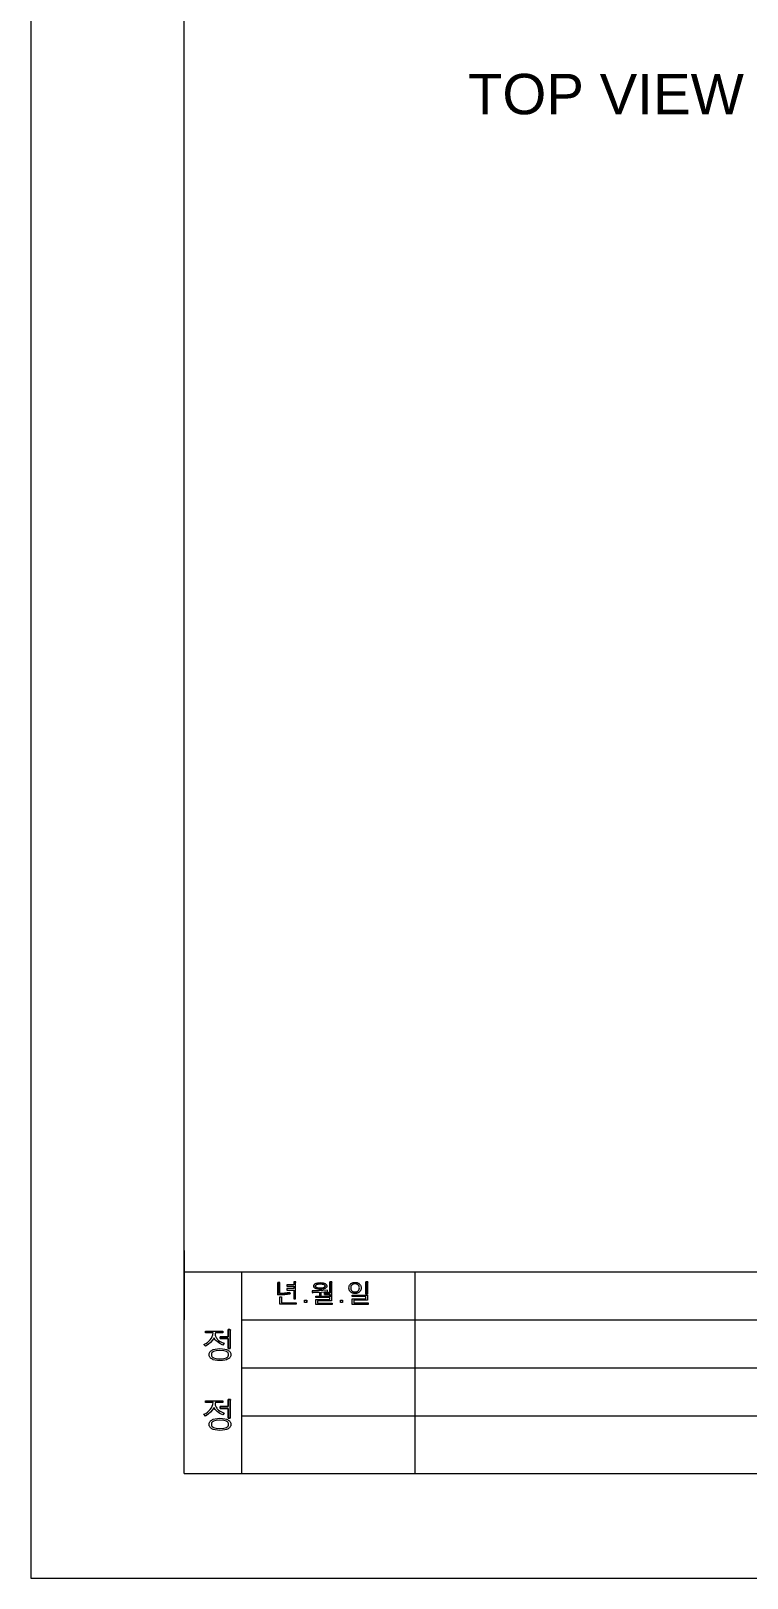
# Model space of a CAD drawing. Header units: inches. Extents: x -840 to -630, y 564 to 861.
# Drawn here: x -840.3 to -762.9, y 563.7 to 731 of the extents above; entities that cross this region are included whole.
import ezdxf

# ---------------------------------------------------------------- set-up
doc = ezdxf.new("R2010")
doc.units = ezdxf.units.IN
doc.header["$LTSCALE"] = 0.03937
doc.header["$MEASUREMENT"] = 0
doc.layers.add('______ 1', color=7, linetype='Continuous')
doc.layers.add('DIM2', color=7, linetype='Continuous')

# ---------------------------------------------------------------- blocks, each defined once
blk = doc.blocks.new('BLOCK 51')
at = {"layer": '______ 1', "color": 18, "lineweight": 9}
blk.add_open_spline([(21.37, -270.97), (21.37, -270.97), (21.37, -270.2), (21.37, -270.2), (21.37, -270.2), (21.57, -270.2), (21.57, -270.2), (21.57, -270.2), (21.6, -270.21), (21.6, -270.21), (21.6, -270.21), (21.63, -270.21), (21.63, -270.21), (21.64, -270.21), (21.64, -270.22), (21.64, -270.22), (21.65, -270.23), (21.65, -270.23), (21.65, -270.23), (21.65, -270.24), (21.64, -270.25), (21.64, -270.25), (21.64, -270.25), (21.64, -270.27), (21.64, -270.27), (21.64, -270.27), (21.62, -270.3), (21.62, -270.3), (21.62, -270.3), (21.62, -270.33), (21.62, -270.33), (21.62, -270.33), (21.62, -272.25), (21.62, -272.25), (21.62, -272.25), (21.37, -272.25), (21.37, -272.25), (21.37, -272.25), (21.37, -271.17), (21.37, -271.17), (21.37, -271.17), (20.53, -271.17), (20.53, -271.17), (20.53, -271.17), (20.53, -270.97), (20.53, -270.97), (20.53, -270.97), (21.37, -270.97), (21.37, -270.97)], degree=3, knots=[0, 0, 0, 0, 1, 1, 1, 2, 2, 2, 3, 3, 3, 4, 4, 4, 5, 5, 5, 6, 6, 6, 7, 7, 7, 8, 8, 8, 9, 9, 9, 10, 10, 10, 11, 11, 11, 12, 12, 12, 13, 13, 13, 14, 14, 14, 15, 15, 15, 16, 16, 16, 16], dxfattribs=at)
blk = doc.blocks.new('BLOCK 50')
at = {"layer": '______ 1', "color": 18, "lineweight": 9}
blk.add_open_spline([(36.41, -265.03), (36.41, -265.03), (36.44, -265.03), (36.44, -265.03), (36.44, -265.03), (36.45, -265.04), (36.45, -265.04), (36.47, -265.04), (36.47, -265.04), (36.47, -265.04), (36.47, -265.05), (36.47, -265.06), (36.47, -265.06), (36.47, -265.07), (36.47, -265.08), (36.47, -265.08), (36.47, -265.08), (36.45, -265.1), (36.45, -265.1), (36.45, -265.1), (36.45, -265.12), (36.45, -265.12), (36.45, -265.12), (36.45, -266.36), (36.45, -266.36), (36.45, -266.36), (36.26, -266.36), (36.26, -266.36), (36.26, -266.36), (36.26, -265.03), (36.26, -265.03), (36.26, -265.03), (36.41, -265.03), (36.41, -265.03)], degree=3, knots=[0, 0, 0, 0, 1, 1, 1, 2, 2, 2, 3, 3, 3, 4, 4, 4, 5, 5, 5, 6, 6, 6, 7, 7, 7, 8, 8, 8, 9, 9, 9, 10, 10, 10, 11, 11, 11, 11], dxfattribs=at)
blk = doc.blocks.new('BLOCK 49')
at = {"layer": '______ 1', "color": 18, "lineweight": 9}
blk.add_lwpolyline([(36.45, -266.48), (36.45, -267.03), (34.96, -267.03), (34.96, -267.32), (36.51, -267.32), (36.51, -267.47), (34.78, -267.47), (34.78, -266.88), (36.27, -266.88), (36.27, -266.63), (34.78, -266.63), (34.78, -266.48), (36.45, -266.48)], dxfattribs=at)
blk = doc.blocks.new('BLOCK 48')
at = {"layer": '______ 1', "color": 18, "lineweight": 9}
blk.add_lwpolyline([(34.75, -265.38), (34.72, -265.41), (34.69, -265.44), (34.67, -265.48), (34.66, -265.51), (34.65, -265.56), (34.64, -265.6), (34.63, -265.69), (34.64, -265.79), (34.65, -265.83), (34.66, -265.87), (34.67, -265.91), (34.69, -265.94), (34.72, -265.98), (34.75, -266), (34.78, -266.03), (34.81, -266.06), (34.85, -266.08), (34.89, -266.1), (34.94, -266.11), (34.99, -266.12), (35.1, -266.13), (35.2, -266.12), (35.25, -266.11), (35.3, -266.1), (35.34, -266.08), (35.38, -266.06), (35.42, -266.03), (35.45, -266), (35.48, -265.98), (35.5, -265.94), (35.52, -265.91), (35.54, -265.87), (35.55, -265.83), (35.56, -265.79), (35.57, -265.69), (35.56, -265.6), (35.55, -265.56), (35.54, -265.51), (35.52, -265.48), (35.5, -265.44), (35.48, -265.41), (35.45, -265.38), (35.42, -265.35), (35.38, -265.32), (35.34, -265.3), (35.3, -265.28), (35.25, -265.27), (35.2, -265.26), (35.1, -265.25), (34.99, -265.26), (34.94, -265.27), (34.89, -265.28), (34.85, -265.3), (34.81, -265.32), (34.78, -265.35), (34.75, -265.38)], dxfattribs=at)
blk = doc.blocks.new('BLOCK 47')
at = {"layer": '______ 1', "color": 18, "lineweight": 9}
blk.add_lwpolyline([(35.59, -265.27), (35.63, -265.31), (35.66, -265.36), (35.69, -265.41), (35.72, -265.46), (35.73, -265.51), (35.75, -265.57), (35.76, -265.7), (35.75, -265.76), (35.75, -265.82), (35.73, -265.88), (35.72, -265.93), (35.69, -265.98), (35.66, -266.03), (35.63, -266.07), (35.59, -266.12), (35.54, -266.16), (35.5, -266.19), (35.44, -266.23), (35.38, -266.25), (35.31, -266.27), (35.24, -266.28), (35.1, -266.29), (34.95, -266.28), (34.88, -266.27), (34.81, -266.25), (34.75, -266.23), (34.7, -266.19), (34.65, -266.16), (34.6, -266.12), (34.56, -266.07), (34.53, -266.03), (34.5, -265.98), (34.48, -265.93), (34.46, -265.88), (34.45, -265.82), (34.44, -265.7), (34.45, -265.57), (34.46, -265.51), (34.48, -265.46), (34.5, -265.41), (34.53, -265.36), (34.56, -265.31), (34.6, -265.27), (34.65, -265.23), (34.7, -265.19), (34.75, -265.17), (34.81, -265.14), (34.88, -265.12), (34.95, -265.11), (35.1, -265.1), (35.24, -265.11), (35.31, -265.12), (35.38, -265.14), (35.44, -265.17), (35.5, -265.19), (35.54, -265.23), (35.59, -265.27)], dxfattribs=at)
blk = doc.blocks.new('BLOCK 46')
at = {"layer": '______ 1', "color": 18, "lineweight": 9}
blk.add_lwpolyline([(33.51, -267.03), (33.76, -267.03), (33.76, -267.28), (33.51, -267.28), (33.51, -267.03)], dxfattribs=at)
blk = doc.blocks.new('BLOCK 45')
at = {"layer": '______ 1', "color": 18, "lineweight": 9}
blk.add_open_spline([(32.38, -266.24), (32.38, -266.24), (32.38, -265.03), (32.38, -265.03), (32.38, -265.03), (32.53, -265.03), (32.53, -265.03), (32.53, -265.03), (32.55, -265.03), (32.55, -265.03), (32.55, -265.03), (32.57, -265.04), (32.57, -265.04), (32.58, -265.04), (32.58, -265.04), (32.58, -265.04), (32.59, -265.06), (32.59, -265.06), (32.59, -265.06), (32.58, -265.07), (32.58, -265.08), (32.58, -265.08), (32.58, -265.08), (32.57, -265.11), (32.57, -265.11), (32.57, -265.11), (32.56, -265.13), (32.56, -265.13), (32.56, -265.13), (32.56, -266.53), (32.56, -266.53), (32.56, -266.53), (32.38, -266.53), (32.38, -266.53), (32.38, -266.53), (32.38, -266.39), (32.38, -266.39), (32.38, -266.39), (31.78, -266.39), (31.78, -266.39), (31.78, -266.39), (31.78, -266.24), (31.78, -266.24), (31.78, -266.24), (32.38, -266.24), (32.38, -266.24)], degree=3, knots=[0, 0, 0, 0, 1, 1, 1, 2, 2, 2, 3, 3, 3, 4, 4, 4, 5, 5, 5, 6, 6, 6, 7, 7, 7, 8, 8, 8, 9, 9, 9, 10, 10, 10, 11, 11, 11, 12, 12, 12, 13, 13, 13, 14, 14, 14, 15, 15, 15, 15], dxfattribs=at)
blk = doc.blocks.new('BLOCK 44')
at = {"layer": '______ 1', "color": 18, "lineweight": 9}
blk.add_lwpolyline([(32.56, -266.59), (32.56, -267.08), (31.03, -267.08), (31.03, -267.33), (32.62, -267.33), (32.62, -267.48), (30.85, -267.48), (30.85, -266.93), (32.38, -266.93), (32.38, -266.74), (30.85, -266.74), (30.85, -266.59), (32.56, -266.59)], dxfattribs=at)
blk = doc.blocks.new('BLOCK 35')
at = {"layer": '______ 1', "color": 18, "lineweight": 9}
blk.add_lwpolyline([(21.39, -272.44), (21.46, -272.48), (21.52, -272.53), (21.57, -272.58), (21.61, -272.64), (21.64, -272.7), (21.66, -272.77), (21.68, -272.83), (21.68, -272.91), (21.68, -272.98), (21.66, -273.05), (21.64, -273.11), (21.61, -273.17), (21.57, -273.22), (21.52, -273.27), (21.46, -273.32), (21.39, -273.37), (21.31, -273.41), (21.22, -273.45), (21.01, -273.5), (20.77, -273.54), (20.5, -273.55), (20.23, -273.54), (19.99, -273.5), (19.78, -273.45), (19.69, -273.41), (19.61, -273.37), (19.54, -273.32), (19.49, -273.27), (19.44, -273.22), (19.4, -273.17), (19.37, -273.11), (19.34, -273.05), (19.33, -272.98), (19.33, -272.91), (19.33, -272.83), (19.34, -272.77), (19.37, -272.7), (19.4, -272.64), (19.44, -272.58), (19.49, -272.53), (19.54, -272.48), (19.61, -272.44), (19.69, -272.39), (19.78, -272.35), (19.99, -272.3), (20.23, -272.26), (20.5, -272.25), (20.77, -272.26), (21.01, -272.3), (21.22, -272.35), (21.31, -272.39), (21.39, -272.44)], dxfattribs=at)
blk = doc.blocks.new('BLOCK 34')
at = {"layer": '______ 1', "color": 18, "lineweight": 9}
blk.add_lwpolyline([(19.8, -272.57), (19.75, -272.6), (19.7, -272.63), (19.66, -272.67), (19.63, -272.71), (19.6, -272.75), (19.59, -272.8), (19.57, -272.85), (19.57, -272.91), (19.57, -272.96), (19.59, -273.01), (19.6, -273.05), (19.63, -273.1), (19.66, -273.14), (19.7, -273.17), (19.75, -273.2), (19.8, -273.24), (19.93, -273.28), (20.09, -273.32), (20.5, -273.35), (20.91, -273.32), (21.07, -273.28), (21.21, -273.24), (21.26, -273.2), (21.31, -273.17), (21.35, -273.14), (21.38, -273.1), (21.4, -273.05), (21.42, -273.01), (21.43, -272.96), (21.44, -272.91), (21.43, -272.85), (21.42, -272.8), (21.4, -272.75), (21.38, -272.71), (21.35, -272.67), (21.31, -272.63), (21.26, -272.6), (21.21, -272.57), (21.07, -272.52), (20.91, -272.48), (20.5, -272.45), (20.09, -272.48), (19.93, -272.52), (19.8, -272.57)], dxfattribs=at)
blk = doc.blocks.new('BLOCK 33')
at = {"layer": '______ 1', "color": 18, "lineweight": 9}
blk.add_lwpolyline([(20.8, -270.35), (20.8, -270.55), (20.01, -270.55), (20, -270.64), (20, -270.72), (20, -270.81), (20.02, -270.9), (20.05, -270.98), (20.1, -271.06), (20.15, -271.14), (20.21, -271.22), (20.36, -271.36), (20.53, -271.48), (20.73, -271.58), (20.96, -271.68), (20.81, -271.87), (20.48, -271.7), (20.2, -271.5), (20.09, -271.4), (20, -271.3), (19.92, -271.19), (19.86, -271.08), (19.7, -271.35), (19.49, -271.58), (19.24, -271.79), (18.93, -272), (18.77, -271.81), (18.97, -271.71), (19.15, -271.59), (19.31, -271.45), (19.45, -271.3), (19.58, -271.12), (19.67, -270.94), (19.73, -270.75), (19.76, -270.55), (18.93, -270.55), (18.93, -270.35), (20.8, -270.35)], dxfattribs=at)
blk = doc.blocks.new('BLOCK 32')
at = {"layer": '______ 1', "color": 18, "lineweight": 9}
blk.add_lwpolyline([(21.39, -279.98), (21.46, -280.02), (21.52, -280.07), (21.57, -280.12), (21.61, -280.18), (21.64, -280.24), (21.66, -280.31), (21.68, -280.38), (21.68, -280.45), (21.68, -280.52), (21.66, -280.59), (21.64, -280.65), (21.61, -280.71), (21.57, -280.76), (21.52, -280.81), (21.46, -280.86), (21.39, -280.91), (21.31, -280.95), (21.22, -280.99), (21.01, -281.04), (20.77, -281.08), (20.5, -281.09), (20.23, -281.08), (19.99, -281.04), (19.78, -280.99), (19.69, -280.95), (19.61, -280.91), (19.54, -280.86), (19.49, -280.81), (19.44, -280.76), (19.4, -280.71), (19.37, -280.65), (19.34, -280.59), (19.33, -280.52), (19.33, -280.45), (19.33, -280.38), (19.34, -280.31), (19.37, -280.24), (19.4, -280.18), (19.44, -280.12), (19.49, -280.07), (19.54, -280.02), (19.61, -279.98), (19.69, -279.93), (19.78, -279.89), (19.99, -279.84), (20.23, -279.8), (20.5, -279.79), (20.77, -279.8), (21.01, -279.84), (21.22, -279.89), (21.31, -279.93), (21.39, -279.98)], dxfattribs=at)
blk = doc.blocks.new('BLOCK 31')
at = {"layer": '______ 1', "color": 18, "lineweight": 9}
blk.add_lwpolyline([(19.8, -280.11), (19.75, -280.14), (19.7, -280.17), (19.66, -280.21), (19.63, -280.25), (19.6, -280.29), (19.59, -280.34), (19.57, -280.39), (19.57, -280.45), (19.57, -280.5), (19.59, -280.55), (19.6, -280.59), (19.63, -280.64), (19.66, -280.68), (19.7, -280.71), (19.75, -280.75), (19.8, -280.77), (19.93, -280.82), (20.09, -280.86), (20.5, -280.89), (20.91, -280.86), (21.07, -280.82), (21.21, -280.77), (21.26, -280.75), (21.31, -280.71), (21.35, -280.68), (21.38, -280.64), (21.4, -280.59), (21.42, -280.55), (21.43, -280.5), (21.44, -280.45), (21.43, -280.39), (21.42, -280.34), (21.4, -280.29), (21.38, -280.25), (21.35, -280.21), (21.31, -280.17), (21.26, -280.14), (21.21, -280.11), (21.07, -280.06), (20.91, -280.02), (20.5, -279.99), (20.09, -280.02), (19.93, -280.06), (19.8, -280.11)], dxfattribs=at)
blk = doc.blocks.new('BLOCK 30')
at = {"layer": '______ 1', "color": 18, "lineweight": 9}
blk.add_open_spline([(21.37, -278.51), (21.37, -278.51), (21.37, -277.74), (21.37, -277.74), (21.37, -277.74), (21.57, -277.74), (21.57, -277.74), (21.57, -277.74), (21.6, -277.75), (21.6, -277.75), (21.6, -277.75), (21.63, -277.75), (21.63, -277.75), (21.64, -277.75), (21.64, -277.76), (21.64, -277.76), (21.65, -277.77), (21.65, -277.77), (21.65, -277.77), (21.65, -277.78), (21.64, -277.79), (21.64, -277.79), (21.64, -277.79), (21.64, -277.81), (21.64, -277.81), (21.64, -277.81), (21.62, -277.84), (21.62, -277.84), (21.62, -277.84), (21.62, -277.87), (21.62, -277.87), (21.62, -277.87), (21.62, -279.79), (21.62, -279.79), (21.62, -279.79), (21.37, -279.79), (21.37, -279.79), (21.37, -279.79), (21.37, -278.71), (21.37, -278.71), (21.37, -278.71), (20.53, -278.71), (20.53, -278.71), (20.53, -278.71), (20.53, -278.51), (20.53, -278.51), (20.53, -278.51), (21.37, -278.51), (21.37, -278.51)], degree=3, knots=[0, 0, 0, 0, 1, 1, 1, 2, 2, 2, 3, 3, 3, 4, 4, 4, 5, 5, 5, 6, 6, 6, 7, 7, 7, 8, 8, 8, 9, 9, 9, 10, 10, 10, 11, 11, 11, 12, 12, 12, 13, 13, 13, 14, 14, 14, 15, 15, 15, 16, 16, 16, 16], dxfattribs=at)
blk = doc.blocks.new('BLOCK 29')
at = {"layer": '______ 1', "color": 18, "lineweight": 9}
blk.add_lwpolyline([(41.58, -285.76), (41.58, -263.94)], dxfattribs=at)
blk = doc.blocks.new('BLOCK 28')
at = {"layer": '______ 1', "color": 18, "lineweight": 9}
blk.add_lwpolyline([(22.88, -285.76), (22.88, -263.94)], dxfattribs=at)
blk = doc.blocks.new('BLOCK 27')
at = {"layer": '______ 1', "color": 18, "lineweight": 9}
blk.add_lwpolyline([(20.8, -277.89), (20.8, -278.09), (20.01, -278.09), (20, -278.18), (20, -278.27), (20, -278.35), (20.02, -278.44), (20.05, -278.52), (20.1, -278.6), (20.15, -278.68), (20.21, -278.76), (20.36, -278.9), (20.53, -279.02), (20.73, -279.12), (20.96, -279.22), (20.81, -279.41), (20.48, -279.25), (20.2, -279.04), (20.09, -278.94), (20, -278.84), (19.92, -278.73), (19.86, -278.62), (19.7, -278.88), (19.49, -279.12), (19.24, -279.33), (18.93, -279.54), (18.77, -279.35), (18.97, -279.25), (19.15, -279.13), (19.31, -278.99), (19.45, -278.84), (19.58, -278.66), (19.67, -278.48), (19.73, -278.29), (19.76, -278.09), (18.93, -278.09), (18.93, -277.89), (20.8, -277.89)], dxfattribs=at)
blk = doc.blocks.new('BLOCK 26')
at = {"layer": '______ 1', "color": 18, "lineweight": 9}
blk.add_lwpolyline([(22.88, -279.53), (110.8, -279.53)], dxfattribs=at)
blk = doc.blocks.new('BLOCK 25')
at = {"layer": '______ 1', "color": 18, "lineweight": 9}
blk.add_lwpolyline([(22.88, -274.33), (110.8, -274.33)], dxfattribs=at)
blk = doc.blocks.new('BLOCK 24')
at = {"layer": '______ 1', "color": 18, "lineweight": 9}
blk.add_lwpolyline([(22.88, -269.14), (110.8, -269.14)], dxfattribs=at)
blk = doc.blocks.new('BLOCK 23')
at = {"layer": '______ 1', "color": 18, "lineweight": 9}
blk.add_lwpolyline([(16.65, -285.76), (16.65, -103.09)], dxfattribs=at)
blk = doc.blocks.new('BLOCK 22')
at = {"layer": '______ 1', "color": 18, "lineweight": 9}
blk.add_lwpolyline([(16.65, -263.94), (196.39, -263.94)], dxfattribs=at)
blk = doc.blocks.new('BLOCK 21')
at = {"layer": '______ 1', "color": 18, "lineweight": 9}
blk.add_lwpolyline([(16.65, -285.76), (196.39, -285.76)], dxfattribs=at)
blk = doc.blocks.new('BLOCK 2')
at = {"layer": '______ 1', "lineweight": 0}
for points in [[(31.87, -265.23), (31.91, -265.26), (31.95, -265.28), (31.98, -265.31), (32, -265.35), (32.02, -265.38), (32.04, -265.42), (32.05, -265.45), (32.05, -265.49), (32.05, -265.53), (32.04, -265.56), (32.02, -265.6), (32, -265.63), (31.98, -265.66), (31.95, -265.69), (31.91, -265.72), (31.87, -265.75), (31.82, -265.77), (31.77, -265.8), (31.64, -265.83), (31.5, -265.85), (31.34, -265.86), (31.18, -265.85), (31.04, -265.83), (30.91, -265.8), (30.86, -265.77), (30.81, -265.75), (30.77, -265.72), (30.73, -265.69), (30.7, -265.66), (30.68, -265.63), (30.66, -265.6), (30.65, -265.56), (30.64, -265.53), (30.64, -265.49), (30.64, -265.45), (30.65, -265.42), (30.66, -265.38), (30.68, -265.35), (30.7, -265.31), (30.73, -265.28), (30.77, -265.26), (30.81, -265.23), (30.91, -265.18), (31.04, -265.15), (31.18, -265.13), (31.34, -265.12), (31.5, -265.13), (31.64, -265.15), (31.77, -265.18), (31.87, -265.23)], [(30.95, -265.33), (30.92, -265.35), (30.89, -265.36), (30.87, -265.38), (30.85, -265.4), (30.84, -265.42), (30.83, -265.44), (30.82, -265.47), (30.82, -265.49), (30.82, -265.51), (30.82, -265.53), (30.83, -265.54), (30.84, -265.56), (30.85, -265.58), (30.87, -265.6), (30.89, -265.62), (30.92, -265.64), (30.95, -265.65), (31.03, -265.68), (31.12, -265.7), (31.34, -265.72), (31.56, -265.7), (31.65, -265.68), (31.73, -265.65), (31.76, -265.64), (31.79, -265.62), (31.81, -265.6), (31.83, -265.58), (31.84, -265.56), (31.85, -265.55), (31.85, -265.54), (31.86, -265.53), (31.86, -265.51), (31.86, -265.49), (31.86, -265.47), (31.86, -265.45), (31.85, -265.44), (31.84, -265.42), (31.83, -265.4), (31.81, -265.38), (31.79, -265.36), (31.76, -265.35), (31.73, -265.33), (31.65, -265.3), (31.56, -265.28), (31.34, -265.26), (31.12, -265.28), (31.03, -265.3), (30.95, -265.33)], [(32.38, -266.24), (32.38, -265.03), (32.53, -265.03), (32.55, -265.03), (32.57, -265.04), (32.57, -265.04), (32.58, -265.04), (32.58, -265.04), (32.58, -265.04), (32.58, -265.04), (32.58, -265.05), (32.59, -265.05), (32.59, -265.05), (32.59, -265.05), (32.59, -265.06), (32.59, -265.06), (32.58, -265.07), (32.58, -265.08), (32.57, -265.11), (32.56, -265.13), (32.56, -266.53), (32.38, -266.53), (32.38, -266.39), (31.78, -266.39), (31.78, -266.24), (32.38, -266.24)], [(35.59, -265.27), (35.63, -265.31), (35.66, -265.36), (35.69, -265.41), (35.72, -265.46), (35.73, -265.51), (35.75, -265.57), (35.76, -265.7), (35.76, -265.76), (35.75, -265.82), (35.73, -265.88), (35.72, -265.93), (35.69, -265.98), (35.66, -266.03), (35.63, -266.07), (35.59, -266.12), (35.54, -266.16), (35.5, -266.19), (35.44, -266.23), (35.38, -266.25), (35.31, -266.27), (35.25, -266.28), (35.1, -266.29), (34.95, -266.28), (34.88, -266.27), (34.81, -266.25), (34.75, -266.23), (34.7, -266.19), (34.65, -266.16), (34.6, -266.12), (34.56, -266.07), (34.53, -266.03), (34.5, -265.98), (34.48, -265.93), (34.46, -265.88), (34.45, -265.82), (34.44, -265.7), (34.45, -265.57), (34.46, -265.51), (34.48, -265.46), (34.5, -265.41), (34.53, -265.36), (34.56, -265.31), (34.6, -265.27), (34.65, -265.23), (34.7, -265.19), (34.75, -265.17), (34.81, -265.14), (34.88, -265.12), (34.95, -265.11), (35.1, -265.1), (35.25, -265.11), (35.31, -265.12), (35.38, -265.14), (35.44, -265.17), (35.5, -265.19), (35.54, -265.23), (35.59, -265.27)], [(34.75, -265.38), (34.72, -265.41), (34.69, -265.44), (34.68, -265.48), (34.66, -265.51), (34.65, -265.56), (34.63, -265.6), (34.63, -265.69), (34.63, -265.79), (34.65, -265.83), (34.66, -265.87), (34.68, -265.91), (34.69, -265.94), (34.72, -265.98), (34.75, -266), (34.78, -266.03), (34.81, -266.06), (34.85, -266.08), (34.89, -266.1), (34.94, -266.11), (34.99, -266.12), (35.1, -266.13), (35.2, -266.12), (35.25, -266.11), (35.3, -266.1), (35.34, -266.08), (35.38, -266.06), (35.42, -266.03), (35.45, -266), (35.48, -265.98), (35.5, -265.94), (35.52, -265.91), (35.54, -265.87), (35.55, -265.83), (35.56, -265.79), (35.57, -265.69), (35.56, -265.6), (35.55, -265.56), (35.54, -265.51), (35.52, -265.48), (35.5, -265.44), (35.48, -265.41), (35.45, -265.38), (35.42, -265.35), (35.38, -265.32), (35.34, -265.3), (35.3, -265.28), (35.25, -265.27), (35.2, -265.26), (35.1, -265.25), (34.99, -265.26), (34.94, -265.27), (34.89, -265.28), (34.85, -265.3), (34.81, -265.32), (34.78, -265.35), (34.75, -265.38)], [(36.41, -265.03), (36.44, -265.03), (36.45, -265.04), (36.46, -265.04), (36.47, -265.04), (36.47, -265.04), (36.47, -265.04), (36.47, -265.04), (36.47, -265.05), (36.47, -265.05), (36.47, -265.05), (36.47, -265.06), (36.47, -265.07), (36.47, -265.08), (36.45, -265.1), (36.45, -265.12), (36.45, -266.36), (36.26, -266.36), (36.26, -265.03), (36.41, -265.03)], [(29.62, -267.03), (29.87, -267.03), (29.87, -267.28), (29.62, -267.28), (29.62, -267.03)], [(32.56, -266.59), (32.56, -267.08), (31.03, -267.08), (31.03, -267.33), (32.62, -267.33), (32.62, -267.48), (30.85, -267.48), (30.85, -266.93), (32.38, -266.93), (32.38, -266.74), (30.85, -266.74), (30.85, -266.59), (32.56, -266.59)], [(33.51, -267.03), (33.76, -267.03), (33.76, -267.28), (33.51, -267.28), (33.51, -267.03)], [(36.45, -266.48), (36.45, -267.03), (34.96, -267.03), (34.96, -267.32), (36.51, -267.32), (36.51, -267.47), (34.78, -267.47), (34.78, -266.88), (36.27, -266.88), (36.27, -266.63), (34.78, -266.63), (34.78, -266.48), (36.45, -266.48)], [(20.8, -270.35), (20.8, -270.55), (20.01, -270.55), (20, -270.64), (20, -270.72), (20, -270.81), (20.02, -270.9), (20.05, -270.98), (20.1, -271.06), (20.15, -271.14), (20.21, -271.22), (20.36, -271.36), (20.53, -271.48), (20.73, -271.58), (20.96, -271.68), (20.81, -271.87), (20.48, -271.7), (20.2, -271.5), (20.09, -271.4), (20, -271.3), (19.92, -271.19), (19.86, -271.08), (19.7, -271.35), (19.49, -271.58), (19.24, -271.79), (18.93, -272), (18.77, -271.81), (18.97, -271.71), (19.15, -271.59), (19.31, -271.45), (19.45, -271.3), (19.58, -271.12), (19.67, -270.94), (19.73, -270.75), (19.76, -270.55), (18.93, -270.55), (18.93, -270.35), (20.8, -270.35)], [(21.37, -270.97), (21.37, -270.2), (21.57, -270.2), (21.6, -270.21), (21.63, -270.21), (21.63, -270.21), (21.64, -270.21), (21.64, -270.21), (21.64, -270.22), (21.65, -270.22), (21.65, -270.22), (21.65, -270.22), (21.65, -270.22), (21.65, -270.23), (21.65, -270.23), (21.65, -270.23), (21.65, -270.24), (21.64, -270.25), (21.64, -270.27), (21.62, -270.3), (21.62, -270.33), (21.62, -272.25), (21.37, -272.25), (21.37, -271.17), (20.53, -271.17), (20.53, -270.97), (21.37, -270.97)], [(21.39, -272.44), (21.46, -272.48), (21.52, -272.53), (21.57, -272.58), (21.61, -272.64), (21.64, -272.7), (21.66, -272.77), (21.68, -272.83), (21.68, -272.91), (21.68, -272.98), (21.66, -273.05), (21.64, -273.11), (21.61, -273.17), (21.57, -273.22), (21.52, -273.27), (21.46, -273.32), (21.39, -273.37), (21.31, -273.41), (21.22, -273.45), (21.01, -273.5), (20.77, -273.54), (20.5, -273.55), (20.23, -273.54), (19.99, -273.5), (19.78, -273.45), (19.69, -273.41), (19.61, -273.37), (19.54, -273.32), (19.49, -273.27), (19.44, -273.22), (19.4, -273.17), (19.37, -273.11), (19.34, -273.05), (19.33, -272.98), (19.33, -272.91), (19.33, -272.83), (19.34, -272.77), (19.37, -272.7), (19.4, -272.64), (19.44, -272.58), (19.49, -272.53), (19.54, -272.48), (19.61, -272.44), (19.69, -272.39), (19.78, -272.35), (19.99, -272.3), (20.23, -272.26), (20.5, -272.25), (20.77, -272.26), (21.01, -272.3), (21.22, -272.35), (21.31, -272.39), (21.39, -272.44)], [(19.8, -272.57), (19.74, -272.6), (19.7, -272.63), (19.66, -272.67), (19.63, -272.71), (19.6, -272.75), (19.59, -272.8), (19.57, -272.85), (19.57, -272.91), (19.57, -272.96), (19.59, -273.01), (19.6, -273.05), (19.63, -273.1), (19.66, -273.14), (19.7, -273.17), (19.74, -273.2), (19.8, -273.24), (19.93, -273.28), (20.09, -273.32), (20.5, -273.35), (20.91, -273.32), (21.07, -273.28), (21.21, -273.24), (21.26, -273.2), (21.31, -273.17), (21.35, -273.14), (21.38, -273.1), (21.4, -273.05), (21.42, -273.01), (21.43, -272.96), (21.44, -272.91), (21.43, -272.85), (21.42, -272.8), (21.4, -272.75), (21.38, -272.71), (21.35, -272.67), (21.31, -272.63), (21.26, -272.6), (21.21, -272.57), (21.07, -272.52), (20.91, -272.48), (20.5, -272.45), (20.09, -272.48), (19.93, -272.52), (19.8, -272.57)], [(20.8, -277.89), (20.8, -278.09), (20.01, -278.09), (20, -278.18), (20, -278.27), (20, -278.35), (20.02, -278.44), (20.05, -278.52), (20.1, -278.6), (20.15, -278.68), (20.21, -278.76), (20.36, -278.9), (20.53, -279.02), (20.73, -279.12), (20.96, -279.22), (20.81, -279.41), (20.48, -279.25), (20.2, -279.04), (20.09, -278.94), (20, -278.84), (19.92, -278.73), (19.86, -278.62), (19.7, -278.88), (19.49, -279.12), (19.24, -279.33), (18.93, -279.54), (18.77, -279.35), (18.97, -279.25), (19.15, -279.13), (19.31, -278.99), (19.45, -278.84), (19.58, -278.66), (19.67, -278.48), (19.73, -278.29), (19.76, -278.09), (18.93, -278.09), (18.93, -277.89), (20.8, -277.89)], [(21.37, -278.51), (21.37, -277.74), (21.57, -277.74), (21.6, -277.75), (21.63, -277.75), (21.63, -277.75), (21.64, -277.75), (21.64, -277.75), (21.64, -277.76), (21.65, -277.76), (21.65, -277.76), (21.65, -277.76), (21.65, -277.76), (21.65, -277.77), (21.65, -277.77), (21.65, -277.77), (21.65, -277.78), (21.64, -277.79), (21.64, -277.81), (21.62, -277.84), (21.62, -277.87), (21.62, -279.79), (21.37, -279.79), (21.37, -278.71), (20.53, -278.71), (20.53, -278.51), (21.37, -278.51)], [(21.39, -279.98), (21.46, -280.02), (21.52, -280.07), (21.57, -280.12), (21.61, -280.18), (21.64, -280.24), (21.66, -280.31), (21.68, -280.38), (21.68, -280.45), (21.68, -280.52), (21.66, -280.59), (21.64, -280.65), (21.61, -280.71), (21.57, -280.76), (21.52, -280.81), (21.46, -280.86), (21.39, -280.91), (21.31, -280.95), (21.22, -280.99), (21.01, -281.04), (20.77, -281.08), (20.5, -281.09), (20.23, -281.08), (19.99, -281.04), (19.78, -280.99), (19.69, -280.95), (19.61, -280.91), (19.54, -280.86), (19.49, -280.81), (19.44, -280.76), (19.4, -280.71), (19.37, -280.65), (19.34, -280.59), (19.33, -280.52), (19.33, -280.45), (19.33, -280.38), (19.34, -280.31), (19.37, -280.24), (19.4, -280.18), (19.44, -280.12), (19.49, -280.07), (19.54, -280.02), (19.61, -279.98), (19.69, -279.93), (19.78, -279.89), (19.99, -279.84), (20.23, -279.8), (20.5, -279.79), (20.77, -279.8), (21.01, -279.84), (21.22, -279.89), (21.31, -279.93), (21.39, -279.98)], [(19.8, -280.11), (19.74, -280.14), (19.7, -280.17), (19.66, -280.21), (19.63, -280.25), (19.6, -280.29), (19.59, -280.34), (19.57, -280.39), (19.57, -280.45), (19.57, -280.5), (19.59, -280.55), (19.6, -280.59), (19.63, -280.64), (19.66, -280.68), (19.7, -280.71), (19.74, -280.75), (19.8, -280.77), (19.93, -280.82), (20.09, -280.86), (20.5, -280.89), (20.91, -280.86), (21.07, -280.82), (21.21, -280.77), (21.26, -280.75), (21.31, -280.71), (21.35, -280.68), (21.38, -280.64), (21.4, -280.59), (21.42, -280.55), (21.43, -280.5), (21.44, -280.45), (21.43, -280.39), (21.42, -280.34), (21.4, -280.29), (21.38, -280.25), (21.35, -280.21), (21.31, -280.17), (21.26, -280.14), (21.21, -280.11), (21.07, -280.06), (20.91, -280.02), (20.5, -279.99), (20.09, -280.02), (19.93, -280.06), (19.8, -280.11)]]:
    blk.add_lwpolyline(points, dxfattribs=at)
for points, knots in [([(26.95, -265.11), (26.95, -265.11), (26.96, -265.11), (26.96, -265.11), (26.96, -265.11), (26.96, -265.11), (26.96, -265.11), (26.96, -265.11), (26.96, -265.11), (26.96, -265.11), (26.96, -265.11), (26.96, -265.12), (26.96, -265.12), (26.96, -265.12), (26.96, -265.12), (26.96, -265.12), (26.96, -265.12), (26.96, -265.12), (26.96, -265.12), (26.96, -265.12), (26.96, -265.12), (26.96, -265.12), (26.96, -265.12), (26.96, -265.13), (26.96, -265.13), (26.96, -265.13), (26.96, -265.14), (26.96, -265.14), (26.96, -265.14), (26.95, -265.15), (26.95, -265.15), (26.95, -265.15), (26.94, -265.18), (26.94, -265.18), (26.94, -265.18), (26.94, -265.22), (26.94, -265.22), (26.94, -265.22), (26.94, -266.29), (26.94, -266.29), (26.94, -266.29), (27.47, -266.27), (27.47, -266.27), (27.47, -266.27), (28.04, -266.17), (28.04, -266.17), (28.04, -266.17), (28.07, -266.33), (28.07, -266.33), (28.07, -266.33), (27.51, -266.42), (27.51, -266.42), (27.51, -266.42), (26.75, -266.45), (26.75, -266.45), (26.75, -266.45), (26.75, -265.1), (26.75, -265.1), (26.75, -265.1), (26.87, -265.1), (26.87, -265.1), (26.87, -265.1), (26.93, -265.1), (26.93, -265.1), (26.93, -265.1), (26.94, -265.1), (26.94, -265.1), (26.94, -265.1), (26.94, -265.1), (26.94, -265.1), (26.94, -265.1), (26.95, -265.11), (26.95, -265.11), (26.95, -265.11), (26.95, -265.11), (26.95, -265.11), (26.95, -265.11), (26.95, -265.11), (26.95, -265.11), (26.95, -265.11), (26.95, -265.11), (26.95, -265.11)], [0, 0, 0, 0, 1, 1, 1, 2, 2, 2, 3, 3, 3, 4, 4, 4, 5, 5, 5, 6, 6, 6, 7, 7, 7, 8, 8, 8, 9, 9, 9, 10, 10, 10, 11, 11, 11, 12, 12, 12, 13, 13, 13, 14, 14, 14, 15, 15, 15, 16, 16, 16, 17, 17, 17, 18, 18, 18, 19, 19, 19, 20, 20, 20, 21, 21, 21, 22, 22, 22, 23, 23, 23, 24, 24, 24, 25, 25, 25, 26, 26, 26, 27, 27, 27, 27]), ([(28.49, -265.35), (28.49, -265.35), (28.49, -265.03), (28.49, -265.03), (28.49, -265.03), (28.64, -265.03), (28.64, -265.03), (28.64, -265.03), (28.66, -265.03), (28.66, -265.03), (28.66, -265.03), (28.68, -265.04), (28.68, -265.04), (28.68, -265.04), (28.68, -265.04), (28.68, -265.04), (28.68, -265.04), (28.69, -265.04), (28.69, -265.04), (28.69, -265.04), (28.69, -265.04), (28.69, -265.04), (28.69, -265.04), (28.69, -265.04), (28.69, -265.04), (28.69, -265.04), (28.69, -265.04), (28.69, -265.04), (28.69, -265.04), (28.7, -265.04), (28.7, -265.04), (28.7, -265.04), (28.7, -265.04), (28.7, -265.04), (28.7, -265.04), (28.7, -265.04), (28.7, -265.04), (28.7, -265.04), (28.7, -265.05), (28.7, -265.05), (28.7, -265.05), (28.7, -265.05), (28.7, -265.05), (28.7, -265.05), (28.7, -265.05), (28.7, -265.05), (28.7, -265.05), (28.7, -265.05), (28.7, -265.05), (28.7, -265.05), (28.7, -265.05), (28.7, -265.05), (28.7, -265.05), (28.69, -265.06), (28.69, -265.06), (28.69, -265.06), (28.69, -265.07), (28.69, -265.07), (28.69, -265.07), (28.68, -265.1), (28.68, -265.1), (28.68, -265.1), (28.68, -265.12), (28.68, -265.12), (28.68, -265.12), (28.68, -266.86), (28.68, -266.86), (28.68, -266.86), (28.49, -266.86), (28.49, -266.86), (28.49, -266.86), (28.49, -265.92), (28.49, -265.92), (28.49, -265.92), (27.71, -265.92), (27.71, -265.92), (27.71, -265.92), (27.71, -265.76), (27.71, -265.76), (27.71, -265.76), (28.49, -265.76), (28.49, -265.76), (28.49, -265.76), (28.49, -265.5), (28.49, -265.5), (28.49, -265.5), (27.71, -265.5), (27.71, -265.5), (27.71, -265.5), (27.71, -265.35), (27.71, -265.35), (27.71, -265.35), (28.49, -265.35), (28.49, -265.35), (28.49, -265.35), (28.49, -265.35), (28.49, -265.35)], [0, 0, 0, 0, 1, 1, 1, 2, 2, 2, 3, 3, 3, 4, 4, 4, 5, 5, 5, 6, 6, 6, 7, 7, 7, 8, 8, 8, 9, 9, 9, 10, 10, 10, 11, 11, 11, 12, 12, 12, 13, 13, 13, 14, 14, 14, 15, 15, 15, 16, 16, 16, 17, 17, 17, 18, 18, 18, 19, 19, 19, 20, 20, 20, 21, 21, 21, 22, 22, 22, 23, 23, 23, 24, 24, 24, 25, 25, 25, 26, 26, 26, 27, 27, 27, 28, 28, 28, 29, 29, 29, 30, 30, 30, 31, 31, 31, 32, 32, 32, 32]), ([(32.15, -266.08), (32.15, -266.08), (31.8, -266.11), (31.8, -266.11), (31.8, -266.11), (31.44, -266.14), (31.44, -266.14), (31.44, -266.14), (31.44, -266.53), (31.44, -266.53), (31.44, -266.53), (31.26, -266.53), (31.26, -266.53), (31.26, -266.53), (31.26, -266.14), (31.26, -266.14), (31.26, -266.14), (30.58, -266.16), (30.58, -266.16), (30.58, -266.16), (30.56, -266.17), (30.56, -266.17), (30.56, -266.17), (30.54, -266.19), (30.54, -266.19), (30.54, -266.19), (30.53, -266.2), (30.53, -266.2), (30.53, -266.2), (30.52, -266.21), (30.52, -266.21), (30.52, -266.21), (30.51, -266.21), (30.51, -266.21), (30.51, -266.21), (30.51, -266.21), (30.51, -266.21), (30.51, -266.21), (30.51, -266.21), (30.51, -266.21), (30.51, -266.21), (30.51, -266.21), (30.51, -266.21), (30.51, -266.21), (30.51, -266.21), (30.51, -266.21), (30.51, -266.21), (30.51, -266.21), (30.51, -266.21), (30.51, -266.21), (30.51, -266.21), (30.51, -266.21), (30.51, -266.21), (30.5, -266.21), (30.5, -266.21), (30.5, -266.21), (30.5, -266.21), (30.5, -266.21), (30.5, -266.21), (30.5, -266.21), (30.5, -266.21), (30.5, -266.21), (30.5, -266.2), (30.5, -266.2), (30.5, -266.2), (30.5, -266.2), (30.5, -266.2), (30.5, -266.2), (30.49, -266.19), (30.49, -266.19), (30.49, -266.19), (30.49, -266.17), (30.49, -266.17), (30.49, -266.17), (30.48, -266.14), (30.48, -266.14), (30.48, -266.14), (30.46, -266.01), (30.46, -266.01), (30.46, -266.01), (31.15, -266), (31.15, -266), (31.15, -266), (32.13, -265.93), (32.13, -265.93), (32.13, -265.93), (32.15, -266.08), (32.15, -266.08), (32.15, -266.08), (32.15, -266.08), (32.15, -266.08)], [0, 0, 0, 0, 1, 1, 1, 2, 2, 2, 3, 3, 3, 4, 4, 4, 5, 5, 5, 6, 6, 6, 7, 7, 7, 8, 8, 8, 9, 9, 9, 10, 10, 10, 11, 11, 11, 12, 12, 12, 13, 13, 13, 14, 14, 14, 15, 15, 15, 16, 16, 16, 17, 17, 17, 18, 18, 18, 19, 19, 19, 20, 20, 20, 21, 21, 21, 22, 22, 22, 23, 23, 23, 24, 24, 24, 25, 25, 25, 26, 26, 26, 27, 27, 27, 28, 28, 28, 29, 29, 29, 30, 30, 30, 30])]:
    blk.add_open_spline(points, degree=3, knots=knots, dxfattribs=at)
blk = doc.blocks.new('BLOCK 43')
at = {"layer": '______ 1', "color": 18, "lineweight": 9}
blk.add_open_spline([(30.95, -265.33), (30.95, -265.33), (30.92, -265.35), (30.92, -265.35), (30.92, -265.35), (30.89, -265.36), (30.89, -265.36), (30.89, -265.36), (30.87, -265.38), (30.87, -265.38), (30.87, -265.38), (30.85, -265.4), (30.85, -265.4), (30.85, -265.4), (30.84, -265.42), (30.84, -265.42), (30.84, -265.42), (30.83, -265.44), (30.83, -265.44), (30.83, -265.44), (30.82, -265.47), (30.82, -265.47), (30.82, -265.47), (30.82, -265.49), (30.82, -265.49), (30.82, -265.49), (30.82, -265.51), (30.82, -265.51), (30.82, -265.53), (30.83, -265.54), (30.83, -265.54), (30.83, -265.54), (30.84, -265.56), (30.84, -265.56), (30.84, -265.56), (30.85, -265.58), (30.85, -265.58), (30.85, -265.58), (30.87, -265.6), (30.87, -265.6), (30.87, -265.6), (30.89, -265.62), (30.89, -265.62), (30.89, -265.62), (30.92, -265.64), (30.92, -265.64), (30.92, -265.64), (30.95, -265.65), (30.95, -265.65), (30.95, -265.65), (31.03, -265.68), (31.03, -265.68), (31.03, -265.68), (31.12, -265.7), (31.12, -265.7), (31.12, -265.7), (31.34, -265.72), (31.34, -265.72), (31.34, -265.72), (31.56, -265.7), (31.56, -265.7), (31.56, -265.7), (31.65, -265.68), (31.65, -265.68), (31.65, -265.68), (31.73, -265.65), (31.73, -265.65), (31.73, -265.65), (31.76, -265.64), (31.76, -265.64), (31.76, -265.64), (31.79, -265.62), (31.79, -265.62), (31.79, -265.62), (31.81, -265.6), (31.81, -265.6), (31.81, -265.6), (31.83, -265.58), (31.83, -265.58), (31.83, -265.58), (31.84, -265.56), (31.84, -265.56), (31.85, -265.55), (31.85, -265.54), (31.85, -265.54), (31.86, -265.53), (31.86, -265.51), (31.86, -265.51), (31.86, -265.51), (31.86, -265.49), (31.86, -265.49), (31.86, -265.49), (31.86, -265.47), (31.86, -265.47), (31.86, -265.45), (31.85, -265.44), (31.85, -265.44), (31.85, -265.44), (31.84, -265.42), (31.84, -265.42), (31.84, -265.42), (31.83, -265.4), (31.83, -265.4), (31.83, -265.4), (31.81, -265.38), (31.81, -265.38), (31.81, -265.38), (31.79, -265.36), (31.79, -265.36), (31.79, -265.36), (31.76, -265.35), (31.76, -265.35), (31.76, -265.35), (31.73, -265.33), (31.73, -265.33), (31.73, -265.33), (31.65, -265.3), (31.65, -265.3), (31.65, -265.3), (31.56, -265.28), (31.56, -265.28), (31.56, -265.28), (31.34, -265.26), (31.34, -265.26), (31.34, -265.26), (31.12, -265.28), (31.12, -265.28), (31.12, -265.28), (31.03, -265.3), (31.03, -265.3), (31.03, -265.3), (30.95, -265.33), (30.95, -265.33)], degree=3, knots=[0, 0, 0, 0, 1, 1, 1, 2, 2, 2, 3, 3, 3, 4, 4, 4, 5, 5, 5, 6, 6, 6, 7, 7, 7, 8, 8, 8, 9, 9, 9, 10, 10, 10, 11, 11, 11, 12, 12, 12, 13, 13, 13, 14, 14, 14, 15, 15, 15, 16, 16, 16, 17, 17, 17, 18, 18, 18, 19, 19, 19, 20, 20, 20, 21, 21, 21, 22, 22, 22, 23, 23, 23, 24, 24, 24, 25, 25, 25, 26, 26, 26, 27, 27, 27, 28, 28, 28, 29, 29, 29, 30, 30, 30, 31, 31, 31, 32, 32, 32, 33, 33, 33, 34, 34, 34, 35, 35, 35, 36, 36, 36, 37, 37, 37, 38, 38, 38, 39, 39, 39, 40, 40, 40, 41, 41, 41, 42, 42, 42, 43, 43, 43, 44, 44, 44, 44], dxfattribs=at)
blk = doc.blocks.new('BLOCK 42')
at = {"layer": '______ 1', "color": 18, "lineweight": 9}
blk.add_lwpolyline([(31.87, -265.23), (31.91, -265.26), (31.95, -265.28), (31.98, -265.31), (32, -265.35), (32.02, -265.38), (32.04, -265.42), (32.04, -265.45), (32.05, -265.49), (32.04, -265.53), (32.04, -265.56), (32.02, -265.6), (32, -265.63), (31.98, -265.66), (31.95, -265.69), (31.91, -265.72), (31.87, -265.75), (31.82, -265.77), (31.77, -265.8), (31.64, -265.83), (31.5, -265.85), (31.34, -265.86), (31.18, -265.85), (31.04, -265.83), (30.91, -265.8), (30.86, -265.77), (30.81, -265.75), (30.77, -265.72), (30.73, -265.69), (30.7, -265.66), (30.68, -265.63), (30.66, -265.6), (30.65, -265.56), (30.64, -265.53), (30.64, -265.49), (30.64, -265.45), (30.65, -265.42), (30.66, -265.38), (30.68, -265.35), (30.7, -265.31), (30.73, -265.28), (30.77, -265.26), (30.81, -265.23), (30.91, -265.18), (31.04, -265.15), (31.18, -265.13), (31.34, -265.12), (31.5, -265.13), (31.64, -265.15), (31.77, -265.18), (31.87, -265.23)], dxfattribs=at)
blk = doc.blocks.new('BLOCK 41')
at = {"layer": '______ 1', "color": 18, "lineweight": 9}
blk.add_open_spline([(32.15, -266.08), (32.15, -266.08), (31.8, -266.11), (31.8, -266.11), (31.8, -266.11), (31.44, -266.14), (31.44, -266.14), (31.44, -266.14), (31.44, -266.53), (31.44, -266.53), (31.44, -266.53), (31.26, -266.53), (31.26, -266.53), (31.26, -266.53), (31.26, -266.14), (31.26, -266.14), (31.26, -266.14), (30.58, -266.16), (30.58, -266.16), (30.58, -266.16), (30.56, -266.17), (30.56, -266.17), (30.56, -266.17), (30.54, -266.19), (30.54, -266.19), (30.53, -266.2), (30.52, -266.21), (30.52, -266.21), (30.5, -266.21), (30.5, -266.21), (30.5, -266.21), (30.5, -266.2), (30.49, -266.19), (30.49, -266.19), (30.49, -266.19), (30.49, -266.17), (30.49, -266.17), (30.49, -266.17), (30.48, -266.14), (30.48, -266.14), (30.48, -266.14), (30.46, -266.01), (30.46, -266.01), (30.46, -266.01), (31.16, -266), (31.16, -266), (31.16, -266), (32.13, -265.93), (32.13, -265.93), (32.13, -265.93), (32.15, -266.08), (32.15, -266.08)], degree=3, knots=[0, 0, 0, 0, 1, 1, 1, 2, 2, 2, 3, 3, 3, 4, 4, 4, 5, 5, 5, 6, 6, 6, 7, 7, 7, 8, 8, 8, 9, 9, 9, 10, 10, 10, 11, 11, 11, 12, 12, 12, 13, 13, 13, 14, 14, 14, 15, 15, 15, 16, 16, 16, 17, 17, 17, 17], dxfattribs=at)
blk = doc.blocks.new('BLOCK 40')
at = {"layer": '______ 1', "color": 18, "lineweight": 9}
blk.add_lwpolyline([(29.62, -267.03), (29.88, -267.03), (29.88, -267.28), (29.62, -267.28), (29.62, -267.03)], dxfattribs=at)
blk = doc.blocks.new('BLOCK 39')
at = {"layer": '______ 1', "color": 18, "lineweight": 9}
blk.add_open_spline([(28.49, -265.35), (28.49, -265.35), (28.49, -265.03), (28.49, -265.03), (28.49, -265.03), (28.64, -265.03), (28.64, -265.03), (28.64, -265.03), (28.66, -265.03), (28.66, -265.03), (28.66, -265.03), (28.68, -265.04), (28.68, -265.04), (28.69, -265.04), (28.69, -265.04), (28.69, -265.04), (28.7, -265.05), (28.69, -265.06), (28.69, -265.06), (28.69, -265.07), (28.68, -265.1), (28.68, -265.1), (28.68, -265.1), (28.68, -265.12), (28.68, -265.12), (28.68, -265.12), (28.68, -266.86), (28.68, -266.86), (28.68, -266.86), (28.49, -266.86), (28.49, -266.86), (28.49, -266.86), (28.49, -265.92), (28.49, -265.92), (28.49, -265.92), (27.71, -265.92), (27.71, -265.92), (27.71, -265.92), (27.71, -265.76), (27.71, -265.76), (27.71, -265.76), (28.49, -265.76), (28.49, -265.76), (28.49, -265.76), (28.49, -265.5), (28.49, -265.5), (28.49, -265.5), (27.71, -265.5), (27.71, -265.5), (27.71, -265.5), (27.71, -265.35), (27.71, -265.35), (27.71, -265.35), (28.49, -265.35), (28.49, -265.35)], degree=3, knots=[0, 0, 0, 0, 1, 1, 1, 2, 2, 2, 3, 3, 3, 4, 4, 4, 5, 5, 5, 6, 6, 6, 7, 7, 7, 8, 8, 8, 9, 9, 9, 10, 10, 10, 11, 11, 11, 12, 12, 12, 13, 13, 13, 14, 14, 14, 15, 15, 15, 16, 16, 16, 17, 17, 17, 18, 18, 18, 18], dxfattribs=at)
blk = doc.blocks.new('BLOCK 38')
at = {"layer": '______ 1', "color": 18, "lineweight": 9}
blk.add_open_spline([(27.18, -266.68), (27.18, -266.69), (27.17, -266.7), (27.17, -266.7), (27.17, -266.71), (27.16, -266.73), (27.16, -266.73), (27.16, -266.73), (27.16, -266.75), (27.16, -266.75), (27.16, -266.75), (27.16, -267.29), (27.16, -267.29), (27.16, -267.29), (28.73, -267.29), (28.73, -267.29), (28.73, -267.29), (28.73, -267.44), (28.73, -267.44), (28.73, -267.44), (26.98, -267.44), (26.98, -267.44), (26.98, -267.44), (26.98, -266.67), (26.98, -266.67), (26.98, -266.67), (27.11, -266.67), (27.11, -266.67), (27.11, -266.67), (27.15, -266.67), (27.15, -266.67), (27.17, -266.67), (27.17, -266.68), (27.17, -266.68)], degree=3, knots=[0, 0, 0, 0, 1, 1, 1, 2, 2, 2, 3, 3, 3, 4, 4, 4, 5, 5, 5, 6, 6, 6, 7, 7, 7, 8, 8, 8, 9, 9, 9, 10, 10, 10, 11, 11, 11, 11], dxfattribs=at)
blk = doc.blocks.new('BLOCK 37')
at = {"layer": '______ 1', "color": 18, "lineweight": 9}
blk.add_open_spline([(26.95, -265.11), (26.96, -265.12), (26.96, -265.13), (26.96, -265.13), (26.96, -265.14), (26.95, -265.15), (26.95, -265.15), (26.95, -265.15), (26.94, -265.18), (26.94, -265.18), (26.94, -265.18), (26.94, -265.22), (26.94, -265.22), (26.94, -265.22), (26.94, -266.29), (26.94, -266.29), (26.94, -266.29), (27.47, -266.27), (27.47, -266.27), (27.47, -266.27), (28.04, -266.17), (28.04, -266.17), (28.04, -266.17), (28.07, -266.33), (28.07, -266.33), (28.07, -266.33), (27.51, -266.42), (27.51, -266.42), (27.51, -266.42), (26.75, -266.45), (26.75, -266.45), (26.75, -266.45), (26.75, -265.1), (26.75, -265.1), (26.75, -265.1), (26.87, -265.1), (26.87, -265.1), (26.87, -265.1), (26.93, -265.1), (26.93, -265.1), (26.94, -265.1), (26.94, -265.1), (26.94, -265.1)], degree=3, knots=[0, 0, 0, 0, 1, 1, 1, 2, 2, 2, 3, 3, 3, 4, 4, 4, 5, 5, 5, 6, 6, 6, 7, 7, 7, 8, 8, 8, 9, 9, 9, 10, 10, 10, 11, 11, 11, 12, 12, 12, 13, 13, 13, 14, 14, 14, 14], dxfattribs=at)
blk = doc.blocks.new('BLOCK 36')
at = {"layer": '______ 1', "color": 18, "lineweight": 9}
blk.add_lwpolyline([(16.65, -261.65), (16.65, -269.14)], dxfattribs=at)
blk = doc.blocks.new('BLOCK 16')
at = {"layer": '______ 1', "color": 2, "lineweight": 9}
blk.add_lwpolyline([(0.08, -297.06), (210.08, -297.06), (210.08, -0.06), (0.08, -0.06), (0.08, -297.06)], dxfattribs=at)

msp = doc.modelspace()

# ---------------------------------------------------------------- block references
at = {"layer": '______ 1'}
for name in ['BLOCK 16', 'BLOCK 2', 'BLOCK 23', 'BLOCK 36', 'BLOCK 22', 'BLOCK 28', 'BLOCK 37', 'BLOCK 39', 'BLOCK 42', 'BLOCK 43', 'BLOCK 45', 'BLOCK 47', 'BLOCK 48', 'BLOCK 50', 'BLOCK 29', 'BLOCK 38', 'BLOCK 41', 'BLOCK 44', 'BLOCK 49', 'BLOCK 40', 'BLOCK 46', 'BLOCK 51', 'BLOCK 24', 'BLOCK 33', 'BLOCK 35', 'BLOCK 34', 'BLOCK 25', 'BLOCK 27', 'BLOCK 30', 'BLOCK 32', 'BLOCK 31', 'BLOCK 26', 'BLOCK 21']:
    msp.add_blockref(name, (-840.3856, 860.76034), dxfattribs=at)

# ---------------------------------------------------------------- texts
at = {"layer": 'DIM2', "insert": (-793.08923, 721.89432), "char_height": 4.3664342, "width": 33.6951941, "attachment_point": 7, "line_spacing_factor": 0.963855}
msp.add_mtext('\\fArial;TOP VIEW', dxfattribs=at)

doc.saveas('drawing.dxf')
